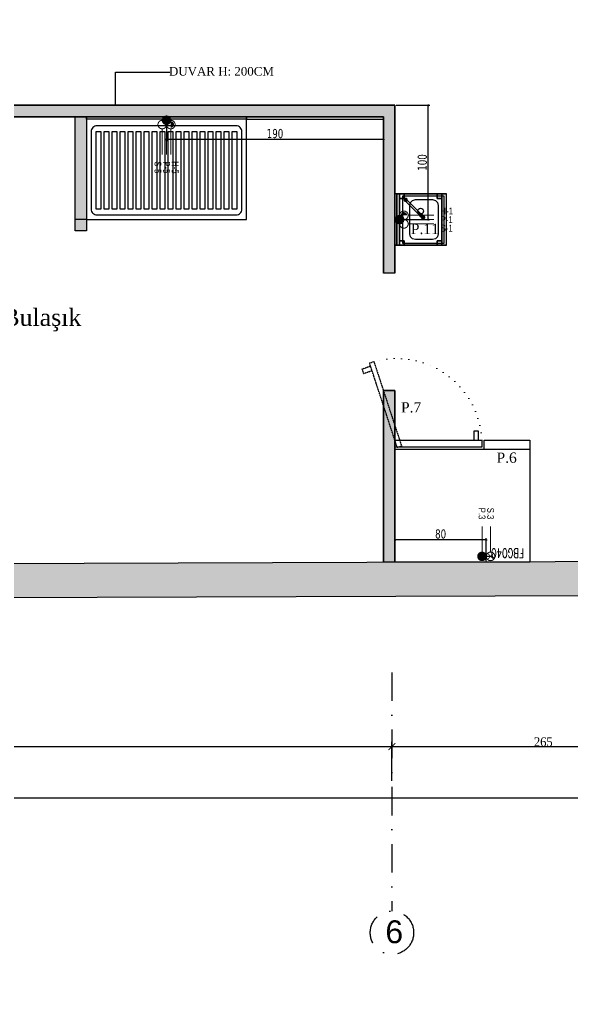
# Model space of a CAD drawing. Header units: millimetres. Extents: x -29311 to -3405, y 28913 to 42880.
# Drawn here: x -16119 to -15635, y 34515 to 35381 of the extents above; entities that cross this region are included whole.
import ezdxf
from ezdxf.enums import TextEntityAlignment as Align

# ---------------------------------------------------------------- set-up
doc = ezdxf.new("R2010")
doc.units = ezdxf.units.MM
for name, pattern in [('DASHDOT', [1, 0.5, -0.25, 0, -0.25]), ('DASHDOT2', [0.5, 0.25, -0.125, 0, -0.125]), ('DOT', [6.35, 0, -6.35]), ('HIDDEN', [0.375, 0.25, -0.125])]:
    doc.linetypes.add(name, pattern=pattern)
for name, color, linetype, lineweight in [('-DWG_DETAY1', 7, 'Continuous', 25), ('-DWG_DETAY4', 7, 'DOT', 18), ('BA_wall_gyps', 45, 'Continuous', 9), ('GRC-Ekipman', 4, 'Continuous', 25), ('olcu-plan', 7, 'Continuous', 20), ('PLAN', 253, 'Continuous', 15), ('tarama-betonarme', 252, 'Continuous', 13), ('TES_ELK', 230, 'Continuous', 25), ('TES_SU', 150, 'Continuous', 25)]:
    doc.layers.add(name, color=color, linetype=linetype, lineweight=lineweight)
for name, color, linetype in [('A-AKS', 57, 'DASHDOT'), ('A-AKS.', 57, 'DASHDOT2'), ('A-BA', 1, 'Continuous'), ('A-DUVAR', 53, 'Continuous'), ('A-SIVA-ALCIPAN', 247, 'Continuous'), ('A-TEFRIS', 251, 'Continuous'), ('A-YAZI', 136, 'Continuous'), ('Duvar-150 cm', 8, 'Continuous'), ('Duvar-200 cm', 7, 'Continuous')]:
    doc.layers.add(name, color=color, linetype=linetype)
doc.styles.add('antet', font='arial.ttf', dxfattribs={"oblique": 15, "height": 2.75})
doc.styles.add('Dimension Text', font='tahoma.ttf', dxfattribs={"width": 0.8})
doc.styles.add('ROMANS', font='romans')
doc.styles.add('TESNO', font='romandtw.shx', dxfattribs={"height": 0.8})
doc.styles.add('text1', font='arial.ttf')
doc.styles.add('YAZ-50', font='times.ttf', dxfattribs={"width": 0.9})
doc.dimstyles.new('1-50-plan', dxfattribs={"dimtxt": 8, "dimasz": 6, "dimexe": 4, "dimexo": 4, "dimgap": 0.00625, "dimtad": 1, "dimdec": 0, "dimrnd": 0.0005, "dimzin": 9, "dimdsep": 46, "dimtxsty": 'YAZ-50', "dimblk": 'ARCHTICK', "dimcen": 0.025, "dimdle": 4, "dimadec": 0, "dimazin": 0, "dimtfac": 1, "dimtdec": 0, "dimtmove": 0, "dimatfit": 3, "dimfxl": 30, "dimfxlon": 1, "dimarcsym": 0})
doc.dimstyles.new('AYG-OLCU 1 to 2', dxfattribs={"dimtxt": 4, "dimasz": 3, "dimexe": 1.5, "dimexo": 1, "dimgap": 1, "dimtad": 1, "dimdec": 0, "dimdsep": 46, "dimtxsty": 'Dimension Text', "dimblk": 'DOTSMALL', "dimcen": 0, "dimclrd": 256, "dimclre": 256, "dimclrt": 256, "dimadec": 0, "dimazin": 0, "dimtfac": 1, "dimtdec": 0, "dimtofl": 0, "dimtmove": 1, "dimatfit": 3, "dimfxl": 1, "dimarcsym": 0})

# ---------------------------------------------------------------- blocks, each defined once
blk = doc.blocks.new('_ArchTick')
at = {"color": 0, "linetype": 'ByBlock', "const_width": 0.15}
blk.add_lwpolyline([(-0.5, -0.5), (0.5, 0.5)], dxfattribs=at)
blk = doc.blocks.new('*D429')
at = {"layer": 'DEFPOINTS', "color": 0, "transparency": 16777216}
for p in [(-15793.01, 34744.67), (-16561.24, 34530.76), (-15793.01, 34523.06)]:
    blk.add_point(p, dxfattribs=at)
at = {"layer": 'olcu-plan', "color": 0, "lineweight": -2, "transparency": 16777216}
for p, q in [((-16565.24, 34744.67), (-15789.01, 34744.67)), ((-16561.24, 34714.67), (-16561.24, 34748.67)), ((-15793.01, 34714.67), (-15793.01, 34748.67))]:
    blk.add_line(p, q, dxfattribs=at)
at = {"layer": 'olcu-plan', "color": 0, "lineweight": -2, "transparency": 16777216, "xscale": 6, "yscale": 6, "zscale": 6, "rotation": 180}
blk.add_blockref('_ArchTick', (-16561.24, 34744.67), dxfattribs=at)
at = {"layer": 'olcu-plan', "color": 0, "lineweight": -2, "transparency": 16777216, "xscale": 6, "yscale": 6, "zscale": 6}
blk.add_blockref('_ArchTick', (-15793.01, 34744.67), dxfattribs=at)
at = {"layer": 'olcu-plan', "color": 0, "transparency": 16777216, "insert": (-16177.12, 34748.76), "char_height": 8, "attachment_point": 5, "style": 'YAZ-50'}
blk.add_mtext('768', dxfattribs=at)
blk = doc.blocks.new('*D430')
at = {"layer": 'DEFPOINTS', "color": 0, "transparency": 16777216}
for p in [(-15528.01, 34744.67), (-15793.01, 34523.06), (-15528.01, 34515.48)]:
    blk.add_point(p, dxfattribs=at)
at = {"layer": 'olcu-plan', "color": 0, "lineweight": -2, "transparency": 16777216}
for p, q in [((-15797.01, 34744.67), (-15524.01, 34744.67)), ((-15793.01, 34714.67), (-15793.01, 34748.67)), ((-15528.01, 34714.67), (-15528.01, 34748.67))]:
    blk.add_line(p, q, dxfattribs=at)
at = {"layer": 'olcu-plan', "color": 0, "lineweight": -2, "transparency": 16777216, "xscale": 6, "yscale": 6, "zscale": 6, "rotation": 180}
blk.add_blockref('_ArchTick', (-15793.01, 34744.67), dxfattribs=at)
at = {"layer": 'olcu-plan', "color": 0, "lineweight": -2, "transparency": 16777216, "xscale": 6, "yscale": 6, "zscale": 6}
blk.add_blockref('_ArchTick', (-15528.01, 34744.67), dxfattribs=at)
at = {"layer": 'olcu-plan', "color": 0, "transparency": 16777216, "insert": (-15660.51, 34748.75), "char_height": 8, "attachment_point": 5, "style": 'YAZ-50'}
blk.add_mtext('265', dxfattribs=at)
blk = doc.blocks.new('*D441')
at = {"layer": 'DEFPOINTS', "color": 0, "transparency": 16777216}
for p in [(-18811.7, 34795.51), (-13798.7, 34795.51), (-13798.7, 34699.74)]:
    blk.add_point(p, dxfattribs=at)
at = {"layer": 'olcu-plan', "color": 0, "lineweight": -2, "transparency": 16777216}
for p, q in [((-18811.7, 34729.74), (-18811.7, 34695.74)), ((-13798.7, 34729.74), (-13798.7, 34695.74)), ((-18815.7, 34699.74), (-13794.7, 34699.74))]:
    blk.add_line(p, q, dxfattribs=at)
at = {"layer": 'olcu-plan', "color": 0, "lineweight": -2, "transparency": 16777216, "xscale": 6, "yscale": 6, "zscale": 6, "rotation": 180}
blk.add_blockref('_ArchTick', (-18811.7, 34699.74), dxfattribs=at)
at = {"layer": 'olcu-plan', "color": 0, "lineweight": -2, "transparency": 16777216, "xscale": 6, "yscale": 6, "zscale": 6}
blk.add_blockref('_ArchTick', (-13798.7, 34699.74), dxfattribs=at)
at = {"layer": 'olcu-plan', "color": 0, "transparency": 16777216, "insert": (-16305.2, 34703.82), "char_height": 8, "attachment_point": 5, "style": 'YAZ-50'}
blk.add_mtext('5013', dxfattribs=at)
blk = doc.blocks.new('f_ks2')
at = {"layer": '-DWG_DETAY1', "color": 0}
for points in [[(40, 0), (40, -8), (0, -8), (0, 0)], [(45, -8), (45, -16), (49, -16), (49, -8)]]:
    blk.add_lwpolyline(points, dxfattribs=at)
blk.add_lwpolyline([(118, -8), (42, -8), (42, -2), (118, -2)], close=True, dxfattribs=at)
at = {"layer": '-DWG_DETAY1', "color": 0, "linetype": 'HIDDEN'}
blk.add_lwpolyline([(116, -1.52), (140.23, -75.55), (136.44, -76.82), (112.21, -2.79)], close=True, dxfattribs=at)
blk.add_lwpolyline([(139.28, -72.71), (146.86, -70.15), (145.58, -66.36), (138, -68.91)], dxfattribs=at)
at = {"layer": '-DWG_DETAY4', "color": 0}
blk.add_arc((116.57, -4.83), 74.63, 182.43218, 285.36037, dxfattribs=at)
blk = doc.blocks.new('FBG040')
at = {"layer": 'A-TEFRIS'}
blk.add_lwpolyline([(0, 0), (118, 0), (118, -99), (0, -99)], close=True, dxfattribs=at)
at = {"layer": 'A-TEFRIS', "linetype": 'Continuous'}
blk.add_blockref('f_ks2', (0, -99), dxfattribs=at)
at = {"layer": 'A-TEFRIS', "linetype": 'Continuous', "style": 'ROMANS', "width": 0.7}
blk.add_text('FBG040', height=8, dxfattribs=at).set_placement((5, -12))
at = {"layer": 'A-TEFRIS', "linetype": 'Continuous', "style": 'ROMANS', "width": 0.8}
blk.add_attdef('NO', text='', height=10, dxfattribs=at).set_placement((98, -79), align=Align.MIDDLE)
blk = doc.blocks.new('AKS')
at = {"layer": 'A-AKS.', "ltscale": 100}
blk.add_line((3262.28, 50), (3262.28, -158.94), dxfattribs=at)
blk.add_circle((3262.28, -177.94), 19, dxfattribs=at)
at = {"layer": 'A-AKS.', "ltscale": 100, "insert": (3256.52, -167.12), "char_height": 20, "width": 18.8945, "attachment_point": 1, "style": 'text1'}
blk.add_mtext('6', dxfattribs=at)
blk = doc.blocks.new('JKI8Ğ')
at = {"color": 7}
for points in [[(3119.89, -12.64), (3259.89, -12.64), (3259.89, 77.36), (3119.89, 77.36)], [(3128.39, 64.36), (3132.39, 64.36), (3132.39, -3.64), (3128.39, -3.64)], [(3135.39, 64.36), (3139.39, 64.36), (3139.39, -3.64), (3135.39, -3.64)], [(3142.39, 64.36), (3146.39, 64.36), (3146.39, -3.64), (3142.39, -3.64)], [(3149.39, 64.36), (3153.39, 64.36), (3153.39, -3.64), (3149.39, -3.64)], [(3149.39, 64.36), (3153.39, 64.36), (3153.39, -3.64), (3149.39, -3.64)], [(3156.39, 64.36), (3160.39, 64.36), (3160.39, -3.64), (3156.39, -3.64)], [(3156.39, 64.36), (3160.39, 64.36), (3160.39, -3.64), (3156.39, -3.64)], [(3163.39, 64.36), (3167.39, 64.36), (3167.39, -3.64), (3163.39, -3.64)], [(3163.39, 64.36), (3167.39, 64.36), (3167.39, -3.64), (3163.39, -3.64)], [(3170.39, 64.36), (3174.39, 64.36), (3174.39, -3.64), (3170.39, -3.64)], [(3170.39, 64.36), (3174.39, 64.36), (3174.39, -3.64), (3170.39, -3.64)], [(3177.39, 64.36), (3181.39, 64.36), (3181.39, -3.64), (3177.39, -3.64)], [(3177.39, 64.36), (3181.39, 64.36), (3181.39, -3.64), (3177.39, -3.64)], [(3184.39, 64.36), (3188.39, 64.36), (3188.39, -3.64), (3184.39, -3.64)], [(3184.39, 64.36), (3188.39, 64.36), (3188.39, -3.64), (3184.39, -3.64)], [(3191.39, 64.36), (3195.39, 64.36), (3195.39, -3.64), (3191.39, -3.64)], [(3191.39, 64.36), (3195.39, 64.36), (3195.39, -3.64), (3191.39, -3.64)], [(3198.39, 64.36), (3202.39, 64.36), (3202.39, -3.64), (3198.39, -3.64)], [(3198.39, 64.36), (3202.39, 64.36), (3202.39, -3.64), (3198.39, -3.64)], [(3205.39, 64.36), (3209.39, 64.36), (3209.39, -3.64), (3205.39, -3.64)], [(3212.39, 64.36), (3216.39, 64.36), (3216.39, -3.64), (3212.39, -3.64)], [(3212.39, 64.36), (3216.39, 64.36), (3216.39, -3.64), (3212.39, -3.64)], [(3219.39, 64.36), (3223.39, 64.36), (3223.39, -3.64), (3219.39, -3.64)], [(3219.39, 64.36), (3223.39, 64.36), (3223.39, -3.64), (3219.39, -3.64)], [(3219.39, 64.36), (3223.39, 64.36), (3223.39, -3.64), (3219.39, -3.64)], [(3226.39, 64.36), (3230.39, 64.36), (3230.39, -3.64), (3226.39, -3.64)], [(3226.39, 64.36), (3230.39, 64.36), (3230.39, -3.64), (3226.39, -3.64)], [(3226.39, 64.36), (3230.39, 64.36), (3230.39, -3.64), (3226.39, -3.64)], [(3233.39, 64.36), (3237.39, 64.36), (3237.39, -3.64), (3233.39, -3.64)], [(3240.39, 64.36), (3244.39, 64.36), (3244.39, -3.64), (3240.39, -3.64)], [(3247.39, 64.36), (3251.39, 64.36), (3251.39, -3.64), (3247.39, -3.64)]]:
    blk.add_lwpolyline(points, close=True, dxfattribs=at)
blk.add_lwpolyline([(3259.89, 77.36), (3259.89, 75.36), (3119.89, 75.36), (3119.89, 77.36)], dxfattribs=at)
blk.add_lwpolyline([(3128.89, -8.64), (3250.89, -8.64, 0.414214), (3255.89, -3.64), (3255.89, 64.36, 0.414214), (3250.89, 69.36), (3128.89, 69.36, 0.414214), (3123.89, 64.36), (3123.89, -3.64, 0.414214)], format="xyb", close=True, dxfattribs=at)
blk = doc.blocks.new('el yıkama')
for p, q in [((45, 0), (0, 0)), ((0, 0), (0, -45)), ((0, -45, 81), (0, 0, 81)), ((45, -45), (45, 0)), ((45, -45, 81), (45, 0, 81)), ((0, -1.5, 85), (0, -45, 85)), ((0, -2), (45, -2)), ((2, -6.5, 83), (2, -43, 83)), ((43, -6.5, 83), (2, -6.5, 83)), ((2, -6.5), (2, -43)), ((43, -6.5), (2, -6.5)), ((43, -43, 83), (43, -6.5, 83)), ((43, -43), (43, -6.5)), ((45, -1.5, 85), (45, -45, 85)), ((2, -43, 83), (43, -43, 83)), ((2, -43), (43, -43)), ((0, -45), (45, -45)), ((0, -45, 85), (0, -45, 81)), ((0, -45, 81), (45, -45, 81)), ((45, -45, 85), (45, -45, 81))]:
    blk.add_line(p, q)
at = {"color": 251}
for p, q in [((39.56, -8.26), (23.39, -24.43)), ((40.31, -8.26), (39.56, -8.26)), ((40.83, -8.78), (40.31, -8.26)), ((5, -17.9, 60), (5.67, -15.4, 60)), ((5, -17.9), (5.67, -15.4)), ((5.67, -15.4, 60), (7.5, -13.57, 60)), ((5.67, -15.4), (7.5, -13.57)), ((7.5, -13.57, 60), (10, -12.9, 60)), ((7.5, -13.57), (10, -12.9)), ((10, -12.9, 60), (35, -12.9, 60)), ((10, -12.9), (35, -12.9)), ((24.66, -25.7), (40.83, -9.53)), ((35, -12.9, 60), (37.5, -13.57, 60)), ((35, -12.9), (37.5, -13.57)), ((37.5, -13.57, 60), (39.33, -15.4, 60)), ((37.5, -13.57), (39.33, -15.4)), ((39.33, -15.4, 60), (40, -17.9, 60)), ((39.33, -15.4), (40, -17.9)), ((40.83, -9.53), (40.83, -8.78)), ((5, -32.9, 60), (5, -17.9, 60)), ((5, -32.9), (5, -17.9)), ((23.39, -24.43), (23.39, -25.17)), ((23.39, -25.17), (23.92, -25.7)), ((23.92, -25.7), (24.66, -25.7)), ((40, -17.9, 60), (40, -32.9, 60)), ((40, -17.9), (40, -32.9)), ((5.67, -35.4, 60), (5, -32.9, 60)), ((5.67, -35.4), (5, -32.9)), ((40, -32.9, 60), (39.33, -35.4, 60)), ((40, -32.9), (39.33, -35.4)), ((7.5, -37.23, 60), (5.67, -35.4, 60)), ((7.5, -37.23), (5.67, -35.4)), ((10, -37.9, 60), (7.5, -37.23, 60)), ((10, -37.9), (7.5, -37.23)), ((35, -37.9, 60), (10, -37.9, 60)), ((35, -37.9), (10, -37.9)), ((37.5, -37.23, 60), (35, -37.9, 60)), ((37.5, -37.23), (35, -37.9)), ((39.33, -35.4, 60), (37.5, -37.23, 60)), ((39.33, -35.4), (37.5, -37.23))]:
    blk.add_line(p, q, dxfattribs=at)
at = {"color": 251, "extrusion": (-0.612372, -0.612372, 0.5)}
for p, q in [((38.58, -9.24, 92.87), (38.32, -9.5, 92.22)), ((38.32, -9.5, 92.22), (38.5, -10.06, 91.77)), ((38.5, -10.06, 91.77), (39.03, -10.59, 91.77)), ((39.14, -9.42, 93.33), (38.58, -9.24, 92.87)), ((39.03, -10.59, 91.77), (39.59, -10.77, 92.22)), ((39.67, -9.95, 93.33), (39.14, -9.42, 93.33)), ((39.59, -10.77, 92.22), (39.85, -10.51, 92.87)), ((39.85, -10.51, 92.87), (39.67, -9.95, 93.33))]:
    blk.add_line(p, q, dxfattribs=at)
at = {"color": 251}
blk.add_circle((30, -22.5), 2.5, dxfattribs=at)
for points in [[(0, -1.5, 90), (45, -1.5, 90), (45, 0, 90), (0, 0, 90)], [(45, 0, 90), (0, 0, 90), (0, 0, 81), (45, 0, 81)], [(0, -1.5, 85), (45, -1.5, 85), (45, -1.5, 90), (0, -1.5, 90)], [(0, -37, 45), (0, -37, 81), (0, -8, 81), (0, -8, 45)], [(41, -4, 81), (41, -4, 45), (4, -4, 45), (4, -4, 81)], [(45, -37, 45), (45, -8, 45), (45, -8, 81), (45, -37, 81)], [(4, -41, 63), (41, -41, 63), (41, -41, 81), (4, -41, 81)], [(4, -41, 45), (41, -41, 45), (41, -41, 62.9), (4, -41, 62.9)]]:
    blk.add_3dface(points)
for points in [[(0, -8, 81), (0, -8, 45), (0, -4, 45), (0, -4, 81)], [(0, -8, 45), (0, -8, 45), (0, -8, 45), (0, -4, 45)], [(0, -4, 81), (0, -4, 45), (4, -4, 45), (4, -4, 81)], [(0, -4, 45), (0, -8, 45), (4, -8, 45), (4, -4, 45)], [(4, -4, 81), (4, -4, 81), (0, -4, 81)], [(4, -4, 81), (4, -8, 81), (0, -8, 81), (0, -4, 81)], [(4, -8, 81), (4, -8, 45), (0, -8, 45), (0, -8, 81)], [(4, -8, 45), (4, -8, 45), (0, -8, 45)], [(4, -4, 81), (4, -4, 45), (4, -4, 81)], [(4, -4, 45), (4, -8, 45), (4, -8, 81), (4, -4, 81)], [(38.84, -8.98, 91.48), (38.32, -9.5, 92.22), (38.58, -9.24, 92.87), (39.3, -8.52, 91.86)], [(39.29, -7.99, 85), (38.53, -8.75, 85), (38.81, -8.99, 88.99), (39.57, -8.23, 88.99)], [(39.3, -8.52, 91.86), (39.99, -8.57, 92.12), (39.14, -9.42, 93.33), (38.58, -9.24, 92.87)], [(39.03, -8.78, 90.47), (38.84, -8.98, 91.48), (39.3, -8.52, 91.86), (39.56, -8.26, 90.47)], [(39.55, -8.27, 85.34), (39.02, -8.8, 85.34), (39.03, -8.78, 90.47), (39.56, -8.26, 90.47)], [(39.99, -8.57, 92.12), (40.52, -9.1, 92.12), (39.67, -9.95, 93.33), (39.14, -9.42, 93.33)], [(40.33, -8.02, 85.09), (39.29, -7.99, 85), (39.57, -8.23, 88.99), (40.27, -8.25, 88.99)], [(39.56, -8.26, 90.47), (40.31, -8.26, 90.47), (39.99, -8.57, 92.12), (39.3, -8.52, 91.86)], [(40.27, -8.29, 85.07), (39.55, -8.27, 85.34), (39.56, -8.26, 90.47), (40.31, -8.26, 90.47)], [(40.31, -8.26, 90.47), (40.83, -8.78, 90.47), (40.52, -9.1, 92.12), (39.99, -8.57, 92.12)], [(41.09, -8.78, 85.09), (40.33, -8.02, 85.09), (40.27, -8.25, 88.99), (40.84, -8.82, 88.99)], [(40.8, -8.82, 85.07), (40.27, -8.29, 85.07), (40.31, -8.26, 90.47), (40.83, -8.78, 90.47)], [(41, -8, 81), (41, -8, 45), (41, -4, 45), (41, -4, 81)], [(41, -8, 45), (41, -8, 45), (41, -8, 45), (41, -4, 45)], [(41, -4, 81), (41, -4, 45), (45, -4, 45), (45, -4, 81)], [(41, -4, 45), (41, -8, 45), (45, -8, 45), (45, -4, 45)], [(45, -4, 81), (45, -4, 81), (41, -4, 81)], [(45, -4, 81), (45, -8, 81), (41, -8, 81), (41, -4, 81)], [(45, -8, 81), (45, -8, 45), (41, -8, 45), (41, -8, 81)], [(45, -8, 45), (45, -8, 45), (41, -8, 45)], [(45, -4, 81), (45, -4, 45), (45, -4, 81)], [(45, -4, 45), (45, -8, 45), (45, -8, 81), (45, -4, 81)], [(38.89, -9.67, 91.22), (38.5, -10.06, 91.77), (38.32, -9.5, 92.22), (38.84, -8.98, 91.48)], [(39.42, -10.2, 91.22), (39.03, -10.59, 91.77), (38.5, -10.06, 91.77), (38.89, -9.67, 91.22)], [(38.53, -8.75, 85), (38.54, -9.82, 85), (38.91, -9.45, 88.99), (38.81, -8.99, 88.99)], [(38.54, -9.82, 85), (39.3, -10.58, 85), (39.67, -10.21, 88.99), (38.91, -9.45, 88.99)], [(39.03, -9.53, 90.47), (38.89, -9.67, 91.22), (38.84, -8.98, 91.48), (39.03, -8.78, 90.47)], [(39.56, -10.06, 90.47), (39.42, -10.2, 91.22), (38.89, -9.67, 91.22), (39.03, -9.53, 90.47)], [(39.02, -8.8, 85.34), (39.03, -9.54, 85.01), (39.03, -9.53, 90.47), (39.03, -8.78, 90.47)], [(39.03, -9.54, 85.01), (39.55, -10.06, 85.01), (39.56, -10.06, 90.47), (39.03, -9.53, 90.47)], [(39.42, -10.2, 91.22), (40.11, -10.25, 91.48), (39.59, -10.77, 92.22), (39.03, -10.59, 91.77)], [(39.3, -10.58, 85), (40.37, -10.59, 85), (40.09, -10.27, 89), (39.67, -10.21, 88.99)], [(39.56, -10.06, 90.47), (40.31, -10.06, 90.47), (40.11, -10.25, 91.48), (39.42, -10.2, 91.22)], [(39.55, -10.06, 85.01), (40.29, -10.07, 85.34), (40.31, -10.06, 90.47), (39.56, -10.06, 90.47)], [(40.11, -10.25, 91.48), (40.57, -9.79, 91.86), (39.85, -10.51, 92.87), (39.59, -10.77, 92.22)], [(40.52, -9.1, 92.12), (40.57, -9.79, 91.86), (39.85, -10.51, 92.87), (39.67, -9.95, 93.33)], [(40.37, -10.59, 85), (41.12, -9.83, 85), (40.85, -9.51, 89), (40.09, -10.27, 89)], [(40.31, -10.06, 90.47), (40.83, -9.53, 90.47), (40.57, -9.79, 91.86), (40.11, -10.25, 91.48)], [(40.29, -10.07, 85.34), (40.82, -9.54, 85.34), (40.83, -9.53, 90.47), (40.31, -10.06, 90.47)], [(40.83, -8.78, 90.47), (40.83, -9.53, 90.47), (40.57, -9.79, 91.86), (40.52, -9.1, 92.12)], [(40.82, -9.54, 85.34), (40.8, -8.82, 85.07), (40.83, -8.78, 90.47), (40.83, -9.53, 90.47)], [(41.12, -9.83, 85), (41.09, -8.78, 85.09), (40.84, -8.82, 88.99), (40.85, -9.51, 89)], [(23.81, -23.63, 94.84), (23.12, -24.31, 94.84), (23.12, -24.31, 95.98), (23.81, -23.63, 95.98)], [(23.92, -23.9, 96.55), (23.81, -23.63, 95.98), (23.12, -24.31, 95.98), (23.39, -24.43, 96.55)], [(23.81, -23.63, 94.84), (23.92, -23.9, 94.4), (23.39, -24.43, 94.4), (23.12, -24.31, 94.84)], [(23.12, -24.31, 94.84), (23.12, -25.28, 94.84), (23.12, -25.28, 95.98), (23.12, -24.31, 95.98)], [(23.39, -24.43, 96.55), (23.12, -24.31, 95.98), (23.12, -25.28, 95.98), (23.39, -25.17, 96.55)], [(23.12, -24.31, 94.84), (23.39, -24.43, 94.4), (23.39, -25.17, 94.4), (23.12, -25.28, 94.84)], [(23.39, -25.17, 96.55), (23.12, -25.28, 95.98), (23.81, -25.97, 95.98), (23.92, -25.7, 96.55)], [(23.12, -25.28, 94.84), (23.39, -25.17, 94.4), (23.92, -25.7, 94.4), (23.81, -25.97, 94.84)], [(23.12, -25.28, 94.84), (23.81, -25.97, 94.84), (23.81, -25.97, 95.98), (23.12, -25.28, 95.98)], [(23.92, -23.9, 100.47), (23.39, -24.43, 100.47), (23.65, -24.16, 101.86), (24.11, -23.71, 101.48)], [(23.92, -23.9, 96.55), (23.39, -24.43, 96.55), (23.39, -24.43, 100.47), (23.92, -23.9, 100.47)], [(23.39, -25.17, 100.47), (23.39, -24.43, 100.47), (23.65, -24.16, 101.86), (23.7, -24.86, 102.12)], [(23.39, -24.43, 96.55), (23.39, -25.17, 96.55), (23.39, -25.17, 100.47), (23.39, -24.43, 100.47)], [(23.92, -25.7, 100.47), (23.39, -25.17, 100.47), (23.7, -24.86, 102.12), (24.23, -25.39, 102.12)], [(23.39, -25.17, 96.55), (23.92, -25.7, 96.55), (23.92, -25.7, 100.47), (23.39, -25.17, 100.47)], [(24.11, -23.71, 101.48), (23.65, -24.16, 101.86), (24.37, -23.45, 102.87), (24.64, -23.18, 102.22)], [(23.7, -24.86, 102.12), (23.65, -24.16, 101.86), (24.37, -23.45, 102.87), (24.56, -24.01, 103.33)], [(24.23, -25.39, 102.12), (23.7, -24.86, 102.12), (24.56, -24.01, 103.33), (25.09, -24.53, 103.33)], [(24.78, -23.63, 94.84), (23.81, -23.63, 94.84), (23.81, -23.63, 95.98), (24.78, -23.63, 95.98)], [(24.66, -23.9, 96.55), (24.78, -23.63, 95.98), (23.81, -23.63, 95.98), (23.92, -23.9, 96.55)], [(24.78, -23.63, 94.84), (24.66, -23.9, 94.4), (23.92, -23.9, 94.4), (23.81, -23.63, 94.84)], [(23.92, -25.7, 96.55), (23.81, -25.97, 95.98), (24.78, -25.97, 95.98), (24.66, -25.7, 96.55)], [(23.81, -25.97, 94.84), (23.92, -25.7, 94.4), (24.66, -25.7, 94.4), (24.78, -25.97, 94.84)], [(23.81, -25.97, 94.84), (24.78, -25.97, 94.84), (24.78, -25.97, 95.98), (23.81, -25.97, 95.98)], [(24.66, -23.9, 100.47), (23.92, -23.9, 100.47), (24.11, -23.71, 101.48), (24.81, -23.76, 101.22)], [(24.66, -23.9, 96.55), (23.92, -23.9, 96.55), (23.92, -23.9, 100.47), (24.66, -23.9, 100.47)], [(24.66, -25.7, 100.47), (23.92, -25.7, 100.47), (24.23, -25.39, 102.12), (24.93, -25.44, 101.86)], [(23.92, -25.7, 96.55), (24.66, -25.7, 96.55), (24.66, -25.7, 100.47), (23.92, -25.7, 100.47)], [(24.81, -23.76, 101.22), (24.11, -23.71, 101.48), (24.64, -23.18, 102.22), (25.2, -23.37, 101.77)], [(24.93, -25.44, 101.86), (24.23, -25.39, 102.12), (25.09, -24.53, 103.33), (25.65, -24.72, 102.87)], [(24.64, -23.18, 102.22), (24.37, -23.45, 102.87), (25.35, -22.47, 103.24), (25.35, -22.47, 102.5)], [(24.56, -24.01, 103.33), (24.37, -23.45, 102.87), (25.35, -22.47, 103.24), (25.73, -22.84, 103.77)], [(25.09, -24.53, 103.33), (24.56, -24.01, 103.33), (25.73, -22.84, 103.77), (26.25, -23.37, 103.77)], [(25.2, -23.37, 101.77), (24.64, -23.18, 102.22), (25.35, -22.47, 102.5), (25.73, -22.84, 101.97)], [(25.19, -24.43, 96.55), (25.46, -24.31, 95.98), (24.78, -23.63, 95.98), (24.66, -23.9, 96.55)], [(25.46, -24.31, 94.84), (25.19, -24.43, 94.4), (24.66, -23.9, 94.4), (24.78, -23.63, 94.84)], [(24.66, -23.9, 100.47), (24.81, -23.76, 101.22), (25.33, -24.28, 101.22), (25.19, -24.43, 100.47)], [(25.19, -24.43, 96.55), (24.66, -23.9, 96.55), (24.66, -23.9, 100.47), (25.19, -24.43, 100.47)], [(25.19, -25.17, 100.47), (25.38, -24.98, 101.48), (24.93, -25.44, 101.86), (24.66, -25.7, 100.47)], [(24.66, -25.7, 96.55), (25.19, -25.17, 96.55), (25.19, -25.17, 100.47), (24.66, -25.7, 100.47)], [(24.66, -25.7, 96.55), (24.78, -25.97, 95.98), (25.46, -25.28, 95.98), (25.19, -25.17, 96.55)], [(24.78, -25.97, 94.84), (24.66, -25.7, 94.4), (25.19, -25.17, 94.4), (25.46, -25.28, 94.84)], [(25.46, -24.31, 94.84), (24.78, -23.63, 94.84), (24.78, -23.63, 95.98), (25.46, -24.31, 95.98)], [(24.78, -25.97, 94.84), (25.46, -25.28, 94.84), (25.46, -25.28, 95.98), (24.78, -25.97, 95.98)], [(24.81, -23.76, 101.22), (25.2, -23.37, 101.77), (25.72, -23.9, 101.77), (25.33, -24.28, 101.22)], [(25.38, -24.98, 101.48), (25.91, -24.46, 102.22), (25.65, -24.72, 102.87), (24.93, -25.44, 101.86)], [(25.65, -24.72, 102.87), (25.09, -24.53, 103.33), (26.25, -23.37, 103.77), (26.63, -23.74, 103.24)], [(25.19, -24.43, 100.47), (25.33, -24.28, 101.22), (25.38, -24.98, 101.48), (25.19, -25.17, 100.47)], [(25.19, -25.17, 96.55), (25.46, -25.28, 95.98), (25.46, -24.31, 95.98), (25.19, -24.43, 96.55)], [(25.46, -25.28, 94.84), (25.19, -25.17, 94.4), (25.19, -24.43, 94.4), (25.46, -24.31, 94.84)], [(25.19, -25.17, 96.55), (25.19, -24.43, 96.55), (25.19, -24.43, 100.47), (25.19, -25.17, 100.47)], [(25.2, -23.37, 101.77), (25.73, -22.84, 101.97), (26.25, -23.37, 101.97), (25.72, -23.9, 101.77)], [(25.33, -24.28, 101.22), (25.72, -23.9, 101.77), (25.91, -24.46, 102.22), (25.38, -24.98, 101.48)], [(25.73, -22.84, 103.77), (25.35, -22.47, 103.24), (26.33, -21.49, 102.87), (26.89, -21.67, 103.33)], [(25.35, -22.47, 102.5), (25.35, -22.47, 103.24), (26.33, -21.49, 102.87), (26.07, -21.75, 102.22)], [(25.73, -22.84, 101.97), (25.35, -22.47, 102.5), (26.07, -21.75, 102.22), (26.26, -22.31, 101.77)], [(25.46, -25.28, 94.84), (25.46, -24.31, 94.84), (25.46, -24.31, 95.98), (25.46, -25.28, 95.98)], [(25.91, -24.46, 102.22), (26.63, -23.74, 102.5), (26.63, -23.74, 103.24), (25.65, -24.72, 102.87)], [(25.72, -23.9, 101.77), (26.25, -23.37, 101.97), (26.63, -23.74, 102.5), (25.91, -24.46, 102.22)], [(26.25, -23.37, 103.77), (25.73, -22.84, 103.77), (26.89, -21.67, 103.33), (27.42, -22.2, 103.33)], [(25.73, -22.84, 101.97), (26.26, -22.31, 101.77), (26.78, -22.84, 101.77), (26.25, -23.37, 101.97)], [(26.63, -23.74, 103.24), (26.25, -23.37, 103.77), (27.42, -22.2, 103.33), (27.61, -22.76, 102.87)], [(26.25, -23.37, 101.97), (26.78, -22.84, 101.77), (27.34, -23.02, 102.22), (26.63, -23.74, 102.5)], [(26.63, -23.74, 102.5), (27.34, -23.02, 102.22), (27.61, -22.76, 102.87), (26.63, -23.74, 103.24)], [(0, -41, 81), (0, -41, 45), (0, -37, 45), (0, -37, 81)], [(0, -41, 45), (0, -41, 45), (0, -41, 45), (0, -37, 45)], [(0, -37, 81), (0, -37, 45), (4, -37, 45), (4, -37, 81)], [(0, -37, 45), (0, -41, 45), (4, -41, 45), (4, -37, 45)], [(4, -37, 81), (4, -37, 81), (0, -37, 81)], [(4, -37, 81), (4, -41, 81), (0, -41, 81), (0, -37, 81)], [(4, -41, 81), (4, -41, 45), (0, -41, 45), (0, -41, 81)], [(4, -41, 45), (4, -41, 45), (0, -41, 45)], [(4, -37, 81), (4, -37, 45), (4, -37, 81)], [(4, -37, 45), (4, -41, 45), (4, -41, 81), (4, -37, 81)], [(41, -41, 81), (41, -41, 45), (41, -37, 45), (41, -37, 81)], [(41, -41, 45), (41, -41, 45), (41, -41, 45), (41, -37, 45)], [(41, -37, 81), (41, -37, 45), (45, -37, 45), (45, -37, 81)], [(41, -37, 45), (41, -41, 45), (45, -41, 45), (45, -37, 45)], [(45, -37, 81), (45, -37, 81), (41, -37, 81)], [(45, -37, 81), (45, -41, 81), (41, -41, 81), (41, -37, 81)], [(45, -41, 81), (45, -41, 45), (41, -41, 45), (41, -41, 81)], [(45, -41, 45), (45, -41, 45), (41, -41, 45)], [(45, -37, 81), (45, -37, 45), (45, -37, 81)], [(45, -37, 45), (45, -41, 45), (45, -41, 81), (45, -37, 81)]]:
    blk.add_3dface(points, dxfattribs=at)
blk = doc.blocks.new('v-sp')
at = {"layer": 'TES_SU', "linetype": 'Continuous', "const_width": 5.58}
blk.add_lwpolyline([(-2.8, 0, 1), (2.8, 0, 1)], format="xyb", close=True, dxfattribs=at)
blk = doc.blocks.new('v-sg')
at = {"layer": 'TES_SU', "linetype": 'Continuous', "const_width": 1.2}
blk.add_lwpolyline([(-5, 0, 1), (5, 0, 1)], format="xyb", close=True, dxfattribs=at)
blk = doc.blocks.new('v-h')
at = {"layer": 'TES_SU', "linetype": 'Continuous', "const_width": 1.2}
blk.add_lwpolyline([(0, -5, 1), (0, 5, 1)], format="xyb", close=True, dxfattribs=at)
at = {"layer": 'TES_SU', "linetype": 'Continuous', "const_width": 3.744}
for points in [[(0, 1.872, 0.41421356), (-1.872, 0, 1)], [(-1.872, 0, 0.41421356), (0, -1.872, 1)]]:
    blk.add_lwpolyline(points, format="xyb", dxfattribs=at)
blk = doc.blocks.new('T-EEN100')
at = {"layer": 'TES_SU', "linetype": 'Continuous', "lineweight": 9}
for points in [[(25, 0), (25, -35)], [(30, -5), (30, -35)]]:
    blk.add_lwpolyline(points, dxfattribs=at)
at = {"layer": 'TES_SU', "linetype": 'Continuous', "lineweight": 15}
blk.add_lwpolyline([(20, -5), (20, -35)], dxfattribs=at)
at = {"linetype": 'Continuous', "rotation": 270}
for name, p in [('v-sp', (25, 5)), ('v-sg', (30, 0))]:
    blk.add_blockref(name, p, dxfattribs=at)
at = {"layer": 'PLAN', "linetype": 'Continuous'}
blk.add_blockref('v-h', (20, 0), dxfattribs=at)
at = {"layer": 'TES_SU', "linetype": 'Continuous', "style": 'TESNO', "width": 0.7}
for tag, p in [('HNO', (15, -50, 1)), ('PNO', (25, -50, 1)), ('SNO', (35, -50, 1))]:
    blk.add_attdef(tag, text='', height=8, rotation=90, dxfattribs=at).set_placement(p, align=Align.MIDDLE)
blk = doc.blocks.new('V-SH')
at = {"layer": 'TES_SU', "linetype": 'Continuous', "const_width": 1.2}
blk.add_lwpolyline([(-5, 0, 1), (5, 0, 1)], format="xyb", close=True, dxfattribs=at)
at = {"layer": 'TES_SU', "linetype": 'Continuous', "const_width": 0.8}
for points in [[(3.12, -3.12), (-3.12, 3.12)], [(-3.12, -3.12), (3.12, 3.12)]]:
    blk.add_lwpolyline(points, dxfattribs=at)
blk = doc.blocks.new('FGR5')
at = {"layer": 'TES_ELK', "lineweight": 15}
blk.add_lwpolyline([(33875.1, -221196.3), (33875.1, -221195.3)], dxfattribs=at)
at = {"layer": 'TES_SU'}
blk.add_line((33867.6, -221201.9), (33882.6, -221201.9), dxfattribs=at)
at = {"layer": 'TES_SU', "linetype": 'Continuous', "lineweight": 15}
blk.add_lwpolyline([(33870.1, -221236.9), (33870.1, -221206.9)], dxfattribs=at)
at = {"layer": 'TES_SU', "lineweight": 15}
blk.add_lwpolyline([(33880.1, -221206.9), (33880.1, -221236.9)], dxfattribs=at)
at = {"linetype": 'Continuous'}
blk.add_blockref('V-SH', (33870.1, -221201.9), dxfattribs=at)
at = {"layer": 'PLAN', "linetype": 'Continuous'}
blk.add_blockref('v-sp', (33880.1, -221201.9), dxfattribs=at)
at = {"layer": 'TES_SU', "linetype": 'Continuous', "style": 'TESNO', "width": 0.7}
for tag, p in [('SNO', (33870.1, -221251.9, 1)), ('PNO', (33880.1, -221251.9, 1))]:
    blk.add_attdef(tag, text='', height=8, rotation=90, dxfattribs=at).set_placement(p, align=Align.MIDDLE)
blk = doc.blocks.new('_DotSmall')
at = {"color": 0, "linetype": 'ByBlock', "const_width": 0.5}
blk.add_lwpolyline([(-0.0625, 0, 1), (0.0625, 0, 1)], format="xyb", close=True, dxfattribs=at)
blk = doc.blocks.new('*D317')
at = {"layer": 'DEFPOINTS', "color": 0, "transparency": 16777216}
for p in [(-15990.38, 35296.26), (-15800.38, 35296.26), (-15990.38, 35276.3)]:
    blk.add_point(p, dxfattribs=at)
at = {"layer": 'TES_SU', "lineweight": -2, "transparency": 16777216}
for p, q in [((-15990.38, 35295.26), (-15990.38, 35274.8)), ((-15800.38, 35295.26), (-15800.38, 35274.8)), ((-15800.38, 35276.3), (-15990.38, 35276.3))]:
    blk.add_line(p, q, dxfattribs=at)
at = {"layer": 'TES_SU', "lineweight": -2, "transparency": 16777216, "xscale": 3, "yscale": 3, "zscale": 3, "rotation": 180}
blk.add_blockref('_DotSmall', (-15990.38, 35276.3), dxfattribs=at)
at = {"layer": 'TES_SU', "lineweight": -2, "transparency": 16777216, "xscale": 3, "yscale": 3, "zscale": 3}
blk.add_blockref('_DotSmall', (-15800.38, 35276.3), dxfattribs=at)
at = {"layer": 'TES_SU', "transparency": 16777216, "insert": (-15895.38, 35281.46), "char_height": 8, "attachment_point": 5, "style": 'Dimension Text'}
blk.add_mtext('190', dxfattribs=at)
blk = doc.blocks.new('*D320')
at = {"layer": 'DEFPOINTS', "color": 0, "transparency": 16777216}
for p in [(-15790.38, 34925.6), (-15790.38, 34906.19), (-15710.38, 34906.23)]:
    blk.add_point(p, dxfattribs=at)
at = {"layer": 'TES_SU', "lineweight": -2, "transparency": 16777216}
for p, q in [((-15790.38, 34907.19), (-15790.38, 34927.1)), ((-15710.38, 34925.6), (-15790.38, 34925.6)), ((-15710.38, 34907.23), (-15710.38, 34927.1))]:
    blk.add_line(p, q, dxfattribs=at)
at = {"layer": 'TES_SU', "lineweight": -2, "transparency": 16777216, "xscale": 3, "yscale": 3, "zscale": 3, "rotation": 180}
blk.add_blockref('_DotSmall', (-15790.38, 34925.6), dxfattribs=at)
at = {"layer": 'TES_SU', "lineweight": -2, "transparency": 16777216, "xscale": 3, "yscale": 3, "zscale": 3}
blk.add_blockref('_DotSmall', (-15710.38, 34925.6), dxfattribs=at)
at = {"layer": 'TES_SU', "transparency": 16777216, "insert": (-15750.38, 34930.78), "char_height": 8, "attachment_point": 5, "style": 'Dimension Text'}
blk.add_mtext('80', dxfattribs=at)
blk = doc.blocks.new('*D328')
at = {"layer": 'DEFPOINTS', "color": 0, "transparency": 16777216}
for p in [(-15790.38, 35306.26), (-15761.24, 35306.26), (-15786.29, 35206.16)]:
    blk.add_point(p, dxfattribs=at)
at = {"layer": 'TES_SU', "lineweight": -2, "transparency": 16777216}
for p, q in [((-15789.38, 35306.26), (-15759.74, 35306.26)), ((-15761.24, 35206.16), (-15761.24, 35306.26)), ((-15785.29, 35206.16), (-15759.74, 35206.16))]:
    blk.add_line(p, q, dxfattribs=at)
at = {"layer": 'TES_SU', "lineweight": -2, "transparency": 16777216, "xscale": 3, "yscale": 3, "zscale": 3}
for p, rotation in [((-15761.24, 35306.26), 90), ((-15761.24, 35206.16), 270)]:
    blk.add_blockref('_DotSmall', p, dxfattribs=dict(at, rotation=rotation))
at = {"layer": 'TES_SU', "transparency": 16777216, "insert": (-15766.4, 35256.21), "char_height": 8, "attachment_point": 5, "rotation": 90, "style": 'Dimension Text'}
blk.add_mtext('100', dxfattribs=at)

msp = doc.modelspace()

# ---------------------------------------------------------------- hatches: boundary and pattern name
at = {"layer": 'Duvar-200 cm'}
h = msp.add_hatch(color=256, dxfattribs=at)
h.dxf.hatch_style = 1
h.paths.add_polyline_path([(-16514.83, 35306.26), (-16514.83, 35296.26), (-15800.38, 35296.26), (-15800.38, 35159.24), (-15790.38, 35159.24), (-15790.38, 35306.26)])
h = msp.add_hatch(color=256, dxfattribs=at)
h.dxf.hatch_style = 1
h.paths.add_polyline_path([(-15790.38, 35056.63), (-15800.38, 35056.63), (-15800.38, 34906.19), (-15790.38, 34906.19)])
h.paths.add_polyline_path([(-15800.38, 35159.24), (-15790.38, 35159.24), (-15790.38, 35306.26), (-15811.24, 35306.26), (-15811.24, 35296.26), (-15800.38, 35296.26)])
h = msp.add_hatch(color=256, dxfattribs=at)
h.dxf.hatch_style = 1
h.paths.add_polyline_path([(-16060.38, 35206.13), (-16070.38, 35206.13), (-16070.38, 35196.26), (-16060.38, 35196.26)])
h.paths.add_polyline_path([(-16060.38, 35296.26), (-16070.38, 35296.26), (-16070.38, 35206.26), (-16060.38, 35206.26)])
at = {"layer": 'tarama-betonarme'}
h = msp.add_hatch(dxfattribs=at)
h.set_pattern_fill('ANSI35', color=256, scale=25, style=0)
h.set_pattern_definition([(45, (-65876.5644, 50245.5134), (-4.4194174, 4.4194174), []), (45, (-65872.145, 50245.5134), (-4.4194174, 4.4194174), [7.8125, -1.5625, 0, -1.5625])])
h.paths.add_polyline_path([(-18785.37, 34895.54), (-19021.29, 36702.95), (-14216.73, 36889.18), (-13835.02, 34913.14)], flags=16)
h.paths.add_polyline_path([(-18811.7, 34865.45), (-19055.29, 36731.65), (-14192.15, 36920.15), (-13798.7, 34883.26)])

# ---------------------------------------------------------------- linework, layer by layer
at = {"layer": 'A-BA'}
msp.add_line((-13798.7, 34883.26), (-18811.7, 34865.45), dxfattribs=at)
msp.add_lwpolyline([(-19021.29, 36702.95), (-18785.37, 34895.54), (-13835.02, 34913.14)], dxfattribs=at)
at = {"layer": 'A-DUVAR'}
msp.add_line((-15790.38, 35159.24), (-15790.38, 35306.26), dxfattribs=at)
at = {"layer": 'A-SIVA-ALCIPAN'}
for p, q in [((-15790.38, 35306.26), (-16412.83, 35306.26)), ((-15800.38, 35296.26), (-15800.38, 35159.24)), ((-15790.38, 35159.24), (-15790.38, 35297.15)), ((-15790.38, 35159.24), (-15800.38, 35159.24)), ((-15790.38, 35056.63), (-15800.38, 35056.63)), ((-15800.38, 35056.63), (-15800.38, 34906.15)), ((-15790.38, 34906.19), (-15790.38, 35056.63))]:
    msp.add_line(p, q, dxfattribs=at)
at = {"layer": 'A-YAZI'}
msp.add_lwpolyline([(-16034.98, 35306.26), (-16034.98, 35335.16), (-15987.51, 35335.16)], dxfattribs=at)
at = {"layer": 'Duvar-150 cm'}
msp.add_lwpolyline([(-15800.38, 35056.63), (-15790.38, 35056.63), (-15790.38, 34906.19), (-15800.38, 34906.19)], close=True, dxfattribs=at)
at = {"layer": 'Duvar-200 cm'}
for p, q in [((-16514.83, 35296.26), (-15800.38, 35296.26)), ((-16060.38, 35296.26), (-16060.38, 35206.26)), ((-15920.38, 35294.26), (-15800.38, 35294.26)), ((-16060.38, 35206.26), (-16070.38, 35206.26))]:
    msp.add_line(p, q, dxfattribs=at)
for points in [[(-16514.83, 35306.26), (-15790.38, 35306.26), (-15790.38, 35159.24), (-15800.38, 35159.24), (-15800.38, 35296.26), (-16514.83, 35296.26)], [(-16514.83, 35306.26), (-15790.38, 35306.26), (-15790.38, 35159.24), (-15800.38, 35159.24), (-15800.38, 35296.26), (-16514.83, 35296.26), (-16514.83, 35306.26)]]:
    msp.add_lwpolyline(points, dxfattribs=at)
for points in [[(-16070.38, 35296.26), (-16060.38, 35296.26), (-16060.38, 35196.26), (-16070.38, 35196.26)], [(-15800.38, 35056.63), (-15790.38, 35056.63), (-15790.38, 34906.19), (-15800.38, 34906.19)]]:
    msp.add_lwpolyline(points, close=True, dxfattribs=at)

# ---------------------------------------------------------------- block references
at = {"color": 7}
msp.add_blockref('JKI8Ğ', (-19180.27, 35218.91), dxfattribs=at)
at = {"layer": 'A-AKS'}
msp.add_blockref('AKS', (-19055.29, 34759.57), dxfattribs=at)
at = {"layer": 'A-TEFRIS', "rotation": 180}
msp.add_blockref('FBG040', (-15672.38, 34906), dxfattribs=at)
at = {"layer": 'BA_wall_gyps', "color": 5, "ltscale": 100}
ref = msp.add_blockref('T-EEN100', (-15971.63, 35289.42), dxfattribs=dict(at, xscale=-0.75, yscale=0.75, zscale=0.75))
ref.add_attrib('PNO', 'P-5', dxfattribs={"layer": 'TES_SU', "color": 5, "linetype": 'Continuous', "height": 6, "rotation": 90, "style": 'antet', "text_generation_flag": 6, "width": 0.8}).set_placement((-15990.38, 35251.92, 0.75), align=Align.MIDDLE)
ref.add_attrib('SNO', 'S-5', dxfattribs={"layer": 'TES_SU', "color": 5, "linetype": 'Continuous', "height": 6, "rotation": 90, "style": 'antet', "text_generation_flag": 6, "width": 0.8}).set_placement((-15997.88, 35251.92, 0.75), align=Align.MIDDLE)
ref.add_attrib('HNO', 'H-5', dxfattribs={"layer": 'TES_SU', "color": 5, "linetype": 'Continuous', "height": 6, "rotation": 90, "style": 'antet', "text_generation_flag": 6, "width": 0.8}).set_placement((-15982.88, 35251.92, 0.75), align=Align.MIDDLE)
ref = msp.add_blockref('T-EEN100', (-15782.54, 35224.91), dxfattribs=dict(at, xscale=-0.75, yscale=0.75, zscale=0.75, rotation=90))
ref.add_attrib('PNO', 'P-1', dxfattribs={"layer": 'TES_SU', "color": 5, "linetype": 'Continuous', "height": 6, "rotation": 180, "style": 'antet', "text_generation_flag": 6, "width": 0.8}).set_placement((-15745.04, 35206.16, 0.75), align=Align.MIDDLE)
ref.add_attrib('SNO', 'S-1', dxfattribs={"layer": 'TES_SU', "color": 5, "linetype": 'Continuous', "height": 6, "rotation": 180, "style": 'antet', "text_generation_flag": 6, "width": 0.8}).set_placement((-15745.04, 35198.66, 0.75), align=Align.MIDDLE)
ref.add_attrib('HNO', 'H-1', dxfattribs={"layer": 'TES_SU', "color": 5, "linetype": 'Continuous', "height": 6, "rotation": 180, "style": 'antet', "text_generation_flag": 6, "width": 0.8}).set_placement((-15745.04, 35213.66, 0.75), align=Align.MIDDLE)
ref = msp.add_blockref('FGR5', (9695.91, -130990.21), dxfattribs=dict(at, xscale=0.75, yscale=0.75, zscale=0.75, rotation=180))
ref.add_attrib('SNO', 'S.3', dxfattribs={"layer": 'TES_SU', "color": 5, "linetype": 'Continuous', "height": 6, "rotation": 270, "style": 'antet', "width": 0.8}).set_placement((-15706.63, 34948.74, 0.75), align=Align.MIDDLE)
ref.add_attrib('PNO', 'P.3', dxfattribs={"layer": 'TES_SU', "color": 5, "linetype": 'Continuous', "height": 6, "rotation": 270, "style": 'antet', "width": 0.8}).set_placement((-15714.13, 34948.74, 0.75), align=Align.MIDDLE)
at = {"layer": 'GRC-Ekipman', "rotation": 90}
msp.add_blockref('el yıkama', (-15790.38, 35183.66), dxfattribs=at)

# ---------------------------------------------------------------- texts
at = {"layer": 'A-YAZI', "style": 'YAZ-50'}
for s, height, p in [('DUVAR H: 200CM', 7.5, (-15942.33, 35332.28)), ('Servis +Mutfak Bulaşık', 15, (-16173.27, 35113.09))]:
    msp.add_text(s, height=height, dxfattribs=at).set_placement(p, align=Align.CENTER)
at = {"layer": 'A-YAZI', "color": 7, "style": 'YAZ-50'}
for s, p in [('P.11', (-15764.2, 35193.48)), ('P.7', (-15776.22, 35037.27)), ('P.6', (-15692.6, 34993.19))]:
    msp.add_text(s, height=9, dxfattribs=at).set_placement(p, align=Align.CENTER)

# ---------------------------------------------------------------- dimensions: what is measured, and where the dimension line sits
at = {"layer": 'olcu-plan'}
for base, p1, p2, picture, middle in [((-13798.7, 34699.74), (-18811.7, 34795.51), (-13798.7, 34795.51), '*D441', (-16305.2, 34703.82)), ((-15793.01, 34744.67), (-16561.24, 34530.76), (-15793.01, 34523.06), '*D429', (-16177.12, 34748.76)), ((-15528.01, 34744.67), (-15793.01, 34523.06), (-15528.01, 34515.48), '*D430', (-15660.51, 34748.75))]:
    dim = msp.add_linear_dim(base=base, p1=p1, p2=p2, dimstyle='1-50-plan', dxfattribs=at)
    dim.commit()
    dim.dimension.update_dxf_attribs({"geometry": picture, "text_midpoint": middle})
at = {"layer": 'TES_SU'}
dim = msp.add_linear_dim(base=(-15761.24, 35306.26), p1=(-15786.29, 35206.16), p2=(-15790.38, 35306.26), angle=90, dimstyle='AYG-OLCU 1 to 2', override={"dimtxt": 8, "dimfxl": 30, "dimfxlon": 1}, dxfattribs=at)
dim.commit()
dim.dimension.update_dxf_attribs({"geometry": '*D328', "text_midpoint": (-15766.4, 35256.21)})
for base, p1, p2, picture, middle in [((-15990.38, 35276.3), (-15800.38, 35296.26), (-15990.38, 35296.26), '*D317', (-15895.38, 35281.46)), ((-15790.38, 34925.6), (-15710.38, 34906.23), (-15790.38, 34906.19), '*D320', (-15750.38, 34930.78))]:
    dim = msp.add_linear_dim(base=base, p1=p1, p2=p2, dimstyle='AYG-OLCU 1 to 2', override={"dimtxt": 8, "dimfxl": 30, "dimfxlon": 1}, dxfattribs=at)
    dim.commit()
    dim.dimension.update_dxf_attribs({"geometry": picture, "text_midpoint": middle})

doc.saveas('drawing.dxf')
